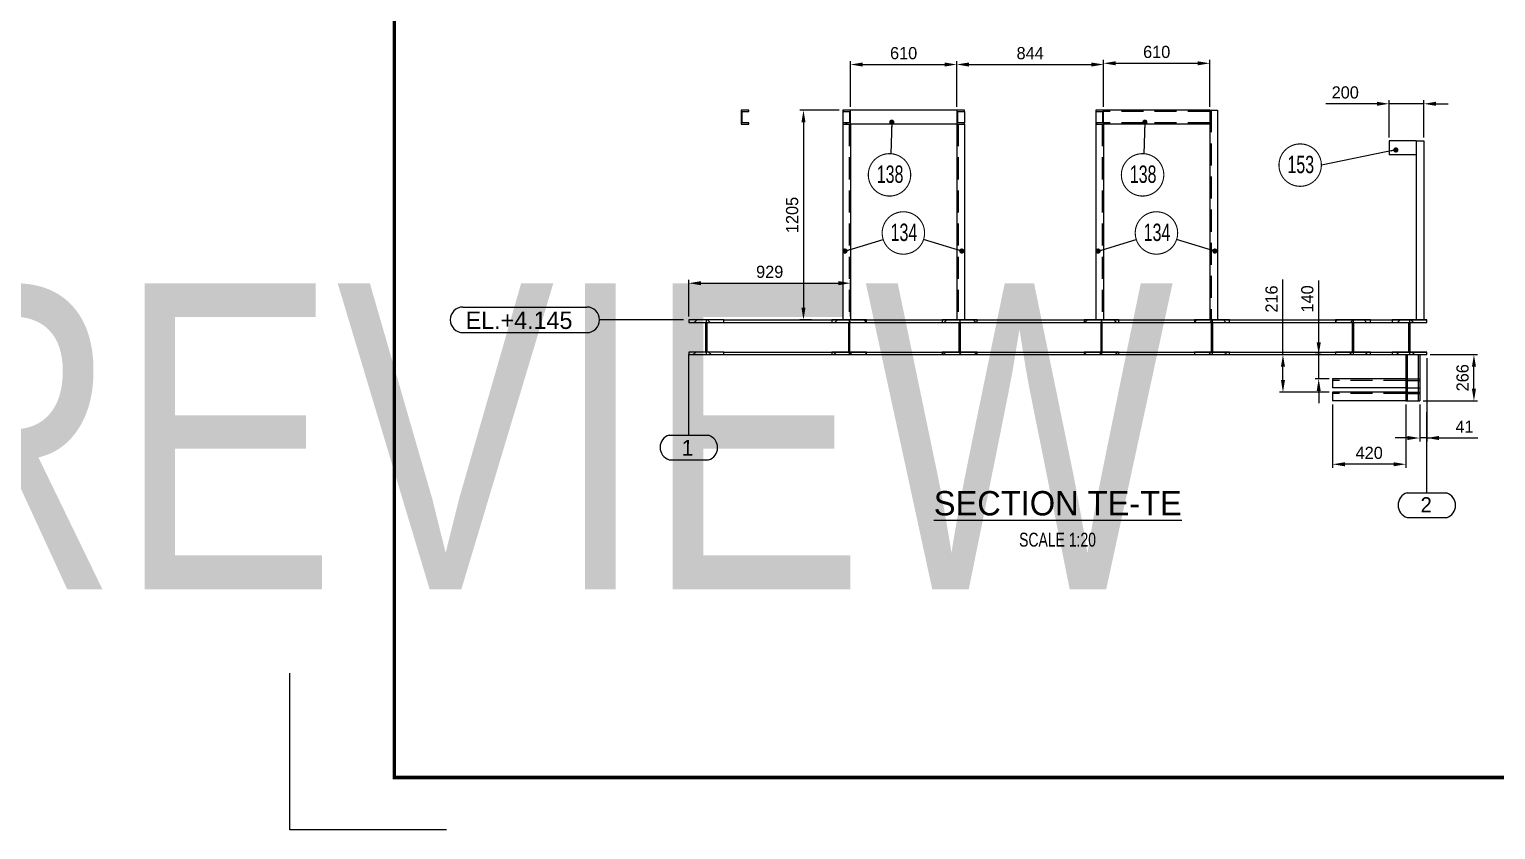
# Model space of a CAD drawing. Header units: millimetres. Extents: x 0 to 16187, y -20471 to 6290.
# Drawn here: x 12236.3 to 12657.6, y 3866.4 to 4096.5 of the extents above; entities that cross this region are included whole.
import ezdxf
from ezdxf.enums import TextEntityAlignment as Align

# ---------------------------------------------------------------- set-up
doc = ezdxf.new("R2018")
doc.units = ezdxf.units.MM
doc.header["$PDSIZE"] = -1
doc.linetypes.add('HIDDEN', pattern=[9.525, 6.35, -3.175])
doc.layers.add('BORDER1', color=3, linetype='Continuous')
doc.layers.add('BORDER2', color=7, linetype='Continuous')
doc.styles.add('ROMANC', font='ROMANC', dxfattribs={"height": 5})
doc.styles.add('ROMAND-1', font='ic-romand.shx')
doc.styles.add('ROMANS', font='ROMANS.shx', dxfattribs={"width": 0.8})
doc.styles.add('ROMANT', font='ROMANT', dxfattribs={"height": 4})
doc.styles.add('SLDTEXTSTYLE0', font='TXT', dxfattribs={"width": 0.75})
doc.styles.add('SLDTEXTSTYLE2', font='TXT', dxfattribs={"width": 0.686449})
doc.dimstyles.new('AM_ISO', dxfattribs={"dimtxt": 3.5, "dimasz": 3.5, "dimexe": 1, "dimexo": 1, "dimgap": 1.5, "dimtad": 1, "dimdsep": 46, "dimtxsty": 'Standard', "dimcen": 0, "dimclrd": 1, "dimclre": 1, "dimclrt": 1, "dimadec": 0, "dimazin": 2, "dimtp": 0.1, "dimtm": 0.1, "dimtfac": 0.71, "dimtdec": 3, "dimtmove": 0, "dimatfit": 3, "dimfxl": 1, "dimlwd": -1, "dimlwe": -1, "dimarcsym": 1})
doc.dimstyles.new('AM_ISO$7', dxfattribs={"dimtxt": 3.5, "dimasz": 3.5, "dimexe": 1, "dimexo": 1, "dimgap": 1.5, "dimtad": 1, "dimtoh": 1, "dimdsep": 46, "dimtxsty": 'Standard', "dimcen": 0, "dimclrd": 1, "dimclre": 1, "dimclrt": 1, "dimadec": 0, "dimazin": 2, "dimtp": 0.1, "dimtm": 0.1, "dimtfac": 0.71, "dimtdec": 3, "dimtmove": 0, "dimatfit": 3, "dimfxl": 1, "dimlwd": -1, "dimlwe": -1, "dimarcsym": 1})
pattern_1 = [(45, (12166.9565, 1704.3686), (-2.245064, 2.245064), [])]
pattern_2 = [(135, (12166.9565, 1704.3686), (-2.245064, -2.245064), [])]

# ---------------------------------------------------------------- blocks, each defined once
blk = doc.blocks.new('*D2467')
at = {"color": 1, "linetype": 'ByBlock'}
for p, q in [((12469.01, 4073.23), (12457.74, 4073.23)), ((12458.74, 4069.73), (12458.74, 4016.48)), ((12461.05, 4012.98), (12457.74, 4012.98))]:
    blk.add_line(p, q, dxfattribs=at)
at = {"color": 1}
for points in [[(12459.32, 4069.73), (12458.16, 4069.73), (12458.74, 4073.23)], [(12458.16, 4016.48), (12459.32, 4016.48), (12458.74, 4012.98)]]:
    blk.add_solid(points, dxfattribs=at)
at = {"layer": 'Defpoints', "color": 0}
for p in [(12470.01, 4073.23), (12458.74, 4012.98), (12462.05, 4012.98)]:
    blk.add_point(p, dxfattribs=at)
at = {"color": 1, "insert": (12455.49, 4043.11), "char_height": 3.5, "attachment_point": 5, "rotation": 90}
blk.add_mtext('1205', dxfattribs=at)
blk = doc.blocks.new('*D2468')
at = {"color": 1, "linetype": 'ByBlock'}
for p, q in [((12472.26, 4074.23), (12472.26, 4087.36)), ((12475.76, 4086.36), (12499.26, 4086.36)), ((12502.76, 4074.23), (12502.76, 4087.36))]:
    blk.add_line(p, q, dxfattribs=at)
at = {"color": 1}
for points in [[(12475.76, 4086.94), (12475.76, 4085.77), (12472.26, 4086.36)], [(12499.26, 4085.77), (12499.26, 4086.94), (12502.76, 4086.36)]]:
    blk.add_solid(points, dxfattribs=at)
at = {"layer": 'Defpoints', "color": 0}
for p in [(12502.76, 4086.36), (12472.26, 4073.23), (12502.76, 4073.23)]:
    blk.add_point(p, dxfattribs=at)
at = {"color": 1, "insert": (12487.51, 4089.61), "char_height": 3.5, "attachment_point": 5}
blk.add_mtext('610', dxfattribs=at)
blk = doc.blocks.new('*D2469')
at = {"color": 1, "linetype": 'ByBlock'}
for p, q in [((12544.96, 4074.23), (12544.96, 4087.71)), ((12548.46, 4086.71), (12571.96, 4086.71)), ((12575.46, 4074.23), (12575.46, 4087.71))]:
    blk.add_line(p, q, dxfattribs=at)
at = {"color": 1}
for points in [[(12548.46, 4087.29), (12548.46, 4086.12), (12544.96, 4086.71)], [(12571.96, 4086.12), (12571.96, 4087.29), (12575.46, 4086.71)]]:
    blk.add_solid(points, dxfattribs=at)
at = {"layer": 'Defpoints', "color": 0}
for p in [(12575.46, 4086.71), (12544.96, 4073.23), (12575.46, 4073.23)]:
    blk.add_point(p, dxfattribs=at)
at = {"color": 1, "insert": (12560.21, 4089.96), "char_height": 3.5, "attachment_point": 5}
blk.add_mtext('610', dxfattribs=at)
blk = doc.blocks.new('*D2470')
at = {"color": 1, "linetype": 'ByBlock'}
for p, q in [((12425.81, 4013.98), (12425.81, 4024.51)), ((12429.31, 4023.51), (12468.76, 4023.51)), ((12472.26, 4013.98), (12472.26, 4024.51))]:
    blk.add_line(p, q, dxfattribs=at)
at = {"color": 1}
for points in [[(12429.31, 4024.1), (12429.31, 4022.93), (12425.81, 4023.51)], [(12468.76, 4022.93), (12468.76, 4024.1), (12472.26, 4023.51)]]:
    blk.add_solid(points, dxfattribs=at)
at = {"layer": 'Defpoints', "color": 0}
for p in [(12472.26, 4023.51), (12425.81, 4012.98), (12472.26, 4012.98)]:
    blk.add_point(p, dxfattribs=at)
at = {"color": 1, "insert": (12449.04, 4026.76), "char_height": 3.5, "attachment_point": 5}
blk.add_mtext('929', dxfattribs=at)
blk = doc.blocks.new('*D2471')
at = {"color": 1, "linetype": 'ByBlock'}
for p, q in [((12502.76, 4074.23), (12502.76, 4087.36)), ((12506.26, 4086.36), (12541.46, 4086.36)), ((12544.96, 4074.23), (12544.96, 4087.36))]:
    blk.add_line(p, q, dxfattribs=at)
at = {"color": 1}
for points in [[(12506.26, 4086.94), (12506.26, 4085.77), (12502.76, 4086.36)], [(12541.46, 4085.77), (12541.46, 4086.94), (12544.96, 4086.36)]]:
    blk.add_solid(points, dxfattribs=at)
at = {"layer": 'Defpoints', "color": 0}
for p in [(12544.96, 4086.36), (12502.76, 4073.23), (12544.96, 4073.23)]:
    blk.add_point(p, dxfattribs=at)
at = {"color": 1, "insert": (12523.86, 4089.61), "char_height": 3.5, "attachment_point": 5}
blk.add_mtext('844', dxfattribs=at)
blk = doc.blocks.new('*D2472')
at = {"color": 1, "linetype": 'ByBlock'}
for p, q in [((12637.81, 4001.98), (12637.81, 3978.02)), ((12635.76, 3988.68), (12635.76, 3978.02)), ((12632.26, 3979.02), (12628.76, 3979.02)), ((12637.81, 3979.02), (12635.76, 3979.02)), ((12637.81, 3979.02), (12652.48, 3979.02)), ((12641.31, 3979.02), (12644.81, 3979.02))]:
    blk.add_line(p, q, dxfattribs=at)
at = {"color": 1}
for points in [[(12632.26, 3978.43), (12632.26, 3979.6), (12635.76, 3979.02)], [(12641.31, 3979.6), (12641.31, 3978.43), (12637.81, 3979.02)]]:
    blk.add_solid(points, dxfattribs=at)
at = {"layer": 'Defpoints', "color": 0}
for p in [(12637.81, 4002.98), (12635.76, 3989.68), (12635.76, 3979.02)]:
    blk.add_point(p, dxfattribs=at)
at = {"color": 1, "insert": (12648.65, 3982.27), "char_height": 3.5, "attachment_point": 5}
blk.add_mtext('41', dxfattribs=at)
blk = doc.blocks.new('*D2473')
at = {"color": 1, "linetype": 'ByBlock'}
for p, q in [((12638.81, 4002.98), (12652.35, 4002.98)), ((12651.35, 3993.18), (12651.35, 3999.48)), ((12636.76, 3989.68), (12652.35, 3989.68))]:
    blk.add_line(p, q, dxfattribs=at)
at = {"color": 1}
for points in [[(12651.93, 3999.48), (12650.77, 3999.48), (12651.35, 4002.98)], [(12650.77, 3993.18), (12651.93, 3993.18), (12651.35, 3989.68)]]:
    blk.add_solid(points, dxfattribs=at)
at = {"layer": 'Defpoints', "color": 0}
for p in [(12637.81, 4002.98), (12651.35, 4002.98), (12635.76, 3989.68)]:
    blk.add_point(p, dxfattribs=at)
at = {"color": 1, "insert": (12648.1, 3996.33), "char_height": 3.5, "attachment_point": 5, "rotation": 90}
blk.add_mtext('266', dxfattribs=at)
blk = doc.blocks.new('*D2474')
at = {"color": 1, "linetype": 'ByBlock'}
for p, q in [((12610.76, 3988.68), (12610.76, 3970.47)), ((12631.76, 3988.68), (12631.76, 3970.47)), ((12628.26, 3971.47), (12614.26, 3971.47))]:
    blk.add_line(p, q, dxfattribs=at)
at = {"color": 1}
for points in [[(12614.26, 3972.05), (12614.26, 3970.88), (12610.76, 3971.47)], [(12628.26, 3970.88), (12628.26, 3972.05), (12631.76, 3971.47)]]:
    blk.add_solid(points, dxfattribs=at)
at = {"layer": 'Defpoints', "color": 0}
for p in [(12610.76, 3989.68), (12631.76, 3989.68), (12610.76, 3971.47)]:
    blk.add_point(p, dxfattribs=at)
at = {"color": 1, "insert": (12621.26, 3974.72), "char_height": 3.5, "attachment_point": 5}
blk.add_mtext('420', dxfattribs=at)
blk = doc.blocks.new('*D2475')
at = {"color": 1, "linetype": 'ByBlock'}
for p, q in [((12606.75, 4002.98), (12606.75, 4024.28)), ((12606.75, 4006.48), (12606.75, 4009.98)), ((12607.49, 4002.98), (12605.75, 4002.98)), ((12606.75, 3995.98), (12606.75, 4002.98)), ((12609.76, 3995.98), (12605.75, 3995.98)), ((12606.75, 3992.48), (12606.75, 3988.98))]:
    blk.add_line(p, q, dxfattribs=at)
at = {"color": 1}
for points in [[(12606.17, 4006.48), (12607.34, 4006.48), (12606.75, 4002.98)], [(12607.34, 3992.48), (12606.17, 3992.48), (12606.75, 3995.98)]]:
    blk.add_solid(points, dxfattribs=at)
at = {"layer": 'Defpoints', "color": 0}
for p in [(12606.75, 4002.98), (12608.49, 4002.98), (12610.76, 3995.98)]:
    blk.add_point(p, dxfattribs=at)
at = {"color": 1, "insert": (12603.5, 4018.99), "char_height": 3.5, "attachment_point": 5, "rotation": 90}
blk.add_mtext('140', dxfattribs=at)
blk = doc.blocks.new('*D2476')
at = {"color": 1, "linetype": 'ByBlock'}
for p, q in [((12596.48, 4002.98), (12596.48, 4024.55)), ((12596.54, 4002.98), (12597.48, 4002.98)), ((12596.48, 3995.68), (12596.48, 3999.48)), ((12609.76, 3992.18), (12595.48, 3992.18))]:
    blk.add_line(p, q, dxfattribs=at)
at = {"color": 1}
for points in [[(12597.07, 3999.48), (12595.9, 3999.48), (12596.48, 4002.98)], [(12595.9, 3995.68), (12597.07, 3995.68), (12596.48, 3992.18)]]:
    blk.add_solid(points, dxfattribs=at)
at = {"layer": 'Defpoints', "color": 0}
for p in [(12595.54, 4002.98), (12596.48, 4002.98), (12610.76, 3992.18)]:
    blk.add_point(p, dxfattribs=at)
at = {"color": 1, "insert": (12593.23, 4018.96), "char_height": 3.5, "attachment_point": 5, "rotation": 90}
blk.add_mtext('216', dxfattribs=at)
blk = doc.blocks.new('A$7E9316163A2427E')
at = {"color": 7, "linetype": 'Continuous', "lineweight": 25}
for p, q in [((3.67, 7.35), (39.25, 7.35)), ((3.67, 0), (39.25, 0))]:
    blk.add_line(p, q, dxfattribs=at)
for centre, start, end in [((3.67, 3.67), 90, 270), ((39.25, 3.67), 270, 90)]:
    blk.add_arc(centre, 3.67, start, end, dxfattribs=at)
blk.add_text('EL.+4.145', height=5, dxfattribs=at).set_placement((4.45, 1.05))
blk = doc.blocks.new('A$7E9317C23470')
at = {"color": 1, "ltscale": 0.2}
for p, q in [((8.25, 7.15), (8.25, 30.29)), ((2.59, 7.18), (13.91, 7.12))]:
    blk.add_line(p, q, dxfattribs=at)
at = {"color": 1, "lineweight": 25}
blk.add_line((2.59, 0.06), (13.93, 0.01), dxfattribs=at)
at = {"color": 1, "ltscale": 0.2}
for centre, start, end in [((3.74, 3.62), 107.869, 252.0246), ((12.75, 3.56), 287.9651, 71.9697)]:
    blk.add_arc(centre, 3.74, start, end, dxfattribs=at)
at = {"color": 1, "lineweight": 25}
blk.add_text('1', height=4.5, rotation=359.9537, dxfattribs=at).set_placement((7.87, 3.52), align=Align.MIDDLE_CENTER)
blk = doc.blocks.new('A$7E9317C333379')
at = {"color": 1, "ltscale": 0.2}
for p, q in [((8.25, 7.15), (8.25, 30.29)), ((2.59, 7.18), (13.91, 7.12)), ((2.59, 0.06), (13.93, 0.01))]:
    blk.add_line(p, q, dxfattribs=at)
for centre, start, end in [((3.74, 3.62), 107.869, 252.0246), ((12.75, 3.56), 287.9651, 71.9697)]:
    blk.add_arc(centre, 3.74, start, end, dxfattribs=at)
blk.add_text('2', height=4.37, rotation=359.9537, dxfattribs=at).set_placement((6.43, 1.52))
blk = doc.blocks.new('*D3684')
at = {"color": 1, "linetype": 'ByBlock'}
for p, q in [((12623.46, 4075.07), (12608.8, 4075.07)), ((12626.96, 4065.43), (12626.96, 4076.07)), ((12636.96, 4075.07), (12626.96, 4075.07)), ((12636.96, 4065.43), (12636.96, 4076.07)), ((12640.46, 4075.07), (12643.96, 4075.07))]:
    blk.add_line(p, q, dxfattribs=at)
at = {"color": 1}
for points in [[(12623.46, 4074.49), (12623.46, 4075.66), (12626.96, 4075.07)], [(12640.46, 4075.66), (12640.46, 4074.49), (12636.96, 4075.07)]]:
    blk.add_solid(points, dxfattribs=at)
at = {"layer": 'Defpoints', "color": 0}
for p in [(12626.96, 4075.07), (12626.96, 4064.43), (12636.96, 4064.43)]:
    blk.add_point(p, dxfattribs=at)
at = {"color": 1, "insert": (12614.38, 4078.32), "char_height": 3.5, "attachment_point": 5}
blk.add_mtext('200', dxfattribs=at)
blk = doc.blocks.new('*U609')
at = {"layer": 'BORDER1', "color": 154, "true_color": 0x1859a9, "const_width": 1}
blk.add_lwpolyline([(1.81, 811), (1144, 811), (1144, 0), (0, 0), (0, 811)], close=True, dxfattribs=at)
at = {"layer": 'BORDER2'}
blk.add_lwpolyline([(15, -15), (-30, -15), (-30, 30)], dxfattribs=at)
at = {"layer": 'BORDER2', "flags": 8}
for tag, height, style, p in [('REV-A', 3.24, 'ROMANS', (986.93, 140.25)), ('RE-A', 8.06, 'ROMANT', (1084.63, 7.17))]:
    blk.add_attdef(tag, text='', height=height, dxfattribs=dict(at, style=style)).set_placement(p, align=Align.CENTER)
at = {"layer": 'BORDER2', "style": 'ROMANS', "width": 3.830216}
blk.add_attdef('DATE-A', text='', height=3.24, dxfattribs=at).set_placement((995.51, 140.25), (1008.51, 140.25), align=Align.FIT)
at = {"layer": 'BORDER2'}
for tag, height, style, p in [('DRN-A', 3.24, 'ROMANS', (1018.38, 140.25)), ('CHD-A', 3.24, 'ROMANS', (1032.35, 140.25)), ('APD-A', 3.24, 'ROMANS', (1046.64, 140.25)), ('CONS_CONT_VEND', 4.2, 'ROMANC', (1061.39, 72.83))]:
    blk.add_attdef(tag, text='', height=height, dxfattribs=dict(at, style=style)).set_placement(p, align=Align.CENTER)
at = {"layer": 'BORDER2', "style": 'ROMANS', "width": 0.8}
for tag, p, height in [('1:X', (997.23, 122.55), 3.5), ('LOC', (1042.74, 122.55), 3.5), ('PROJ_NO', (1118.64, 122.55), 3.5), ('CONS_DRG_NO', (1011, 63), 3)]:
    blk.add_attdef(tag, p, '', height=height, dxfattribs=at)
at = {"layer": 'BORDER2', "lineweight": 30, "width": 0.8, "flags": 104}
blk.add_attdef('COMMENTS-A', text='', height=2.2, dxfattribs=at).set_placement((1055.21, 142.07), align=Align.MIDDLE_LEFT)
at = {"layer": 'BORDER2', "style": 'ROMANS', "width": 0.8}
for tag, p in [('PROJECT_TITLE_1', (1061.07, 55.35)), ('PROJECT_TITLE_2', (1061.07, 49.3))]:
    blk.add_attdef(tag, text='', height=3.5, dxfattribs=at).set_placement(p, align=Align.MIDDLE)
at = {"layer": 'BORDER2', "style": 'ROMANT', "width": 0.8}
for tag, p in [('DRG_TITLE_1', (1061.07, 36.31)), ('DRG_TITLE_2', (1061.07, 28.31)), ('DRG_TITLE_3', (1061.07, 20.31))]:
    blk.add_attdef(tag, text='', height=5, dxfattribs=at).set_placement(p, align=Align.CENTER)
at = {"layer": 'BORDER2', "style": 'ROMANT'}
for tag, p in [('AR', (995, 7.17)), ('PA', (1011.74, 7.17)), ('DC', (1028.45, 7.17)), ('TS', (1120.84, 7.17))]:
    blk.add_attdef(tag, p, '', height=8.06, dxfattribs=at)
for tag, p in [('SRNO', (1074.7, 7.17)), ('SH', (1115.8, 7.18))]:
    blk.add_attdef(tag, text='', height=8.06, dxfattribs=at).set_placement(p, align=Align.RIGHT)
at = {"layer": 'BORDER2', "style": 'ROMANS', "flags": 2}
blk.add_attdef('TB_VERSION', text='', height=2, dxfattribs=at).set_placement((1, -1), align=Align.TOP_LEFT)

msp = doc.modelspace()

# ---------------------------------------------------------------- hatches: boundary and pattern name
at = {"linetype": 'Continuous', "lineweight": 18}
h = msp.add_hatch(dxfattribs=at)
h.set_pattern_fill('ANSI31', style=0)
h.set_pattern_definition(pattern_1)
h.paths.add_polyline_path([(12443.0645, 4073.23051), (12440.8145, 4073.23051), (12440.8145, 4069.23051), (12443.0645, 4069.23051), (12443.0645, 4069.63051), (12441.1145, 4069.63051), (12441.1145, 4072.83051), (12443.0645, 4072.83051)], flags=0)
h = msp.add_hatch(dxfattribs=at)
h.set_pattern_fill('ANSI31', style=0)
h.set_pattern_definition(pattern_1)
h.paths.add_polyline_path([(12470.0145, 4069.23051), (12472.2645, 4069.23051), (12472.2645, 4073.23051), (12470.0145, 4073.23051), (12470.0145, 4072.83051), (12471.9645, 4072.83051), (12471.9645, 4069.63051), (12470.0145, 4069.63051)], flags=0)
h = msp.add_hatch(dxfattribs=at)
h.set_pattern_fill('ANSI31', style=0)
h.set_pattern_definition(pattern_1)
h.paths.add_polyline_path([(12505.0145, 4073.23051), (12502.7645, 4073.23051), (12502.7645, 4069.23051), (12505.0145, 4069.23051), (12505.0145, 4069.63051), (12503.0645, 4069.63051), (12503.0645, 4072.83051), (12505.0145, 4072.83051)], flags=0)
h = msp.add_hatch(dxfattribs=at)
h.set_pattern_fill('ANSI31', style=0)
h.set_pattern_definition(pattern_1)
h.paths.add_polyline_path([(12542.7145, 4069.23051), (12544.9645, 4069.23051), (12544.9645, 4073.23051), (12542.7145, 4073.23051), (12542.7145, 4072.83051), (12544.6645, 4072.83051), (12544.6645, 4069.63051), (12542.7145, 4069.63051)], flags=0)
h = msp.add_hatch(dxfattribs=at)
h.set_pattern_fill('ANSI31', style=0)
h.set_pattern_definition(pattern_1)
h.paths.add_polyline_path([(12425.8145, 4003.73051), (12425.8145, 4002.98051), (12430.8145, 4002.98051), (12430.8145, 4012.98051), (12425.8145, 4012.98051), (12425.8145, 4012.23051), (12430.5895, 4012.23051), (12430.5895, 4003.73051)], flags=0)
h = msp.add_hatch(dxfattribs=at)
h.set_pattern_fill('ANSI31', angle=90, style=0)
h.set_pattern_definition(pattern_2)
h.paths.add_polyline_path([(12435.8145, 4012.98051), (12430.8145, 4012.98051), (12430.8145, 4002.98051), (12435.8145, 4002.98051), (12435.8145, 4003.73051), (12431.0395, 4003.73051), (12431.0395, 4012.23051), (12435.8145, 4012.23051)], flags=0)
h = msp.add_hatch(dxfattribs=at)
h.set_pattern_fill('ANSI31', style=0)
h.set_pattern_definition(pattern_1)
h.paths.add_polyline_path([(12471.8645, 4012.98051), (12466.8645, 4012.98051), (12466.8645, 4012.23051), (12471.6395, 4012.23051), (12471.6395, 4003.73051), (12466.8645, 4003.73051), (12466.8645, 4002.98051), (12471.8645, 4002.98051)], flags=0)
h = msp.add_hatch(dxfattribs=at)
h.set_pattern_fill('ANSI31', angle=90, style=0)
h.set_pattern_definition(pattern_2)
h.paths.add_polyline_path([(12472.0895, 4012.23051), (12476.8645, 4012.23051), (12476.8645, 4012.98051), (12471.8645, 4012.98051), (12471.8645, 4002.98051), (12476.8645, 4002.98051), (12476.8645, 4003.73051), (12472.0895, 4003.73051)], flags=0)
h = msp.add_hatch(dxfattribs=at)
h.set_pattern_fill('ANSI31', style=0)
h.set_pattern_definition(pattern_1)
h.paths.add_polyline_path([(12503.6145, 4012.98051), (12498.6145, 4012.98051), (12498.6145, 4012.23051), (12503.3895, 4012.23051), (12503.3895, 4003.73051), (12498.6145, 4003.73051), (12498.6145, 4002.98051), (12503.6145, 4002.98051)], flags=0)
h = msp.add_hatch(dxfattribs=at)
h.set_pattern_fill('ANSI31', angle=90, style=0)
h.set_pattern_definition(pattern_2)
h.paths.add_polyline_path([(12503.8395, 4012.23051), (12508.6145, 4012.23051), (12508.6145, 4012.98051), (12503.6145, 4012.98051), (12503.6145, 4002.98051), (12508.6145, 4002.98051), (12508.6145, 4003.73051), (12503.8395, 4003.73051)], flags=0)
h = msp.add_hatch(dxfattribs=at)
h.set_pattern_fill('ANSI31', style=0)
h.set_pattern_definition(pattern_1)
h.paths.add_polyline_path([(12544.3645, 4012.98051), (12539.3645, 4012.98051), (12539.3645, 4012.23051), (12544.1395, 4012.23051), (12544.1395, 4003.73051), (12539.3645, 4003.73051), (12539.3645, 4002.98051), (12544.3645, 4002.98051)], flags=0)
h = msp.add_hatch(dxfattribs=at)
h.set_pattern_fill('ANSI31', angle=90, style=0)
h.set_pattern_definition(pattern_2)
h.paths.add_polyline_path([(12544.5895, 4012.23051), (12549.3645, 4012.23051), (12549.3645, 4012.98051), (12544.3645, 4012.98051), (12544.3645, 4002.98051), (12549.3645, 4002.98051), (12549.3645, 4003.73051), (12544.5895, 4003.73051)], flags=0)
h = msp.add_hatch(dxfattribs=at)
h.set_pattern_fill('ANSI31', style=0)
h.set_pattern_definition(pattern_1)
h.paths.add_polyline_path([(12576.1145, 4012.98051), (12571.1145, 4012.98051), (12571.1145, 4012.23051), (12575.8895, 4012.23051), (12575.8895, 4003.73051), (12571.1145, 4003.73051), (12571.1145, 4002.98051), (12576.1145, 4002.98051)], flags=0)
h = msp.add_hatch(dxfattribs=at)
h.set_pattern_fill('ANSI31', angle=90, style=0)
h.set_pattern_definition(pattern_2)
h.paths.add_polyline_path([(12576.3395, 4012.23051), (12581.1145, 4012.23051), (12581.1145, 4012.98051), (12576.1145, 4012.98051), (12576.1145, 4002.98051), (12581.1145, 4002.98051), (12581.1145, 4003.73051), (12576.3395, 4003.73051)], flags=0)
h = msp.add_hatch(dxfattribs=at)
h.set_pattern_fill('ANSI31', style=0)
h.set_pattern_definition(pattern_1)
h.paths.add_polyline_path([(12616.6145, 4012.98051), (12611.6145, 4012.98051), (12611.6145, 4012.23051), (12616.3895, 4012.23051), (12616.3895, 4003.73051), (12611.6145, 4003.73051), (12611.6145, 4002.98051), (12616.6145, 4002.98051)], flags=0)
h = msp.add_hatch(dxfattribs=at)
h.set_pattern_fill('ANSI31', angle=90, style=0)
h.set_pattern_definition(pattern_2)
h.paths.add_polyline_path([(12616.8395, 4012.23051), (12621.6145, 4012.23051), (12621.6145, 4012.98051), (12616.6145, 4012.98051), (12616.6145, 4002.98051), (12621.6145, 4002.98051), (12621.6145, 4003.73051), (12616.8395, 4003.73051)], flags=0)
h = msp.add_hatch(dxfattribs=at)
h.set_pattern_fill('ANSI31', style=0)
h.set_pattern_definition(pattern_1)
h.paths.add_polyline_path([(12627.8145, 4003.73051), (12627.8145, 4002.98051), (12632.8145, 4002.98051), (12632.8145, 4012.98051), (12627.8145, 4012.98051), (12627.8145, 4012.23051), (12632.5895, 4012.23051), (12632.5895, 4003.73051)], flags=0)
h = msp.add_hatch(dxfattribs=at)
h.set_pattern_fill('ANSI31', angle=90, style=0)
h.set_pattern_definition(pattern_2)
h.paths.add_polyline_path([(12637.8145, 4012.98051), (12632.8145, 4012.98051), (12632.8145, 4002.98051), (12637.8145, 4002.98051), (12637.8145, 4003.73051), (12633.0395, 4003.73051), (12633.0395, 4012.23051), (12637.8145, 4012.23051)], flags=0)

# ---------------------------------------------------------------- linework, layer by layer
at = {"color": 7, "linetype": 'Continuous', "lineweight": 25}
for p, q in [((12443.0645, 4073.23051), (12440.8145, 4073.23051)), ((12440.8145, 4073.23051), (12440.8145, 4069.23051)), ((12441.1145, 4072.83051), (12443.0645, 4072.83051)), ((12441.1145, 4069.63051), (12441.1145, 4072.83051)), ((12443.0645, 4069.63051), (12441.1145, 4069.63051)), ((12443.0645, 4072.83051), (12443.0645, 4073.23051)), ((12443.0645, 4069.23051), (12443.0645, 4069.63051)), ((12472.2645, 4073.23051), (12470.0145, 4073.23051)), ((12470.0145, 4073.23051), (12470.0145, 4072.83051)), ((12470.0145, 4072.83051), (12471.9645, 4072.83051)), ((12470.0145, 4072.83051), (12470.0145, 4069.63051)), ((12471.9645, 4069.63051), (12470.0145, 4069.63051)), ((12470.0145, 4069.63051), (12470.0145, 4069.23051)), ((12471.9645, 4072.83051), (12471.9645, 4069.63051)), ((12472.2645, 4069.23051), (12472.2645, 4073.23051)), ((12502.7645, 4073.23051), (12472.2645, 4073.23051)), ((12502.7645, 4073.23051), (12502.7645, 4069.23051)), ((12505.0145, 4073.23051), (12502.7645, 4073.23051)), ((12503.0645, 4069.63051), (12503.0645, 4072.83051)), ((12503.0645, 4072.83051), (12505.0145, 4072.83051)), ((12505.0145, 4069.63051), (12503.0645, 4069.63051)), ((12505.0145, 4072.83051), (12505.0145, 4073.23051)), ((12505.0145, 4072.83051), (12505.0145, 4069.63051)), ((12505.0145, 4069.23051), (12505.0145, 4069.63051)), ((12544.9645, 4073.23051), (12542.7145, 4073.23051)), ((12542.7145, 4073.23051), (12542.7145, 4072.83051)), ((12542.7145, 4072.83051), (12544.6645, 4072.83051)), ((12542.7145, 4072.83051), (12542.7145, 4069.63051)), ((12544.6645, 4069.63051), (12542.7145, 4069.63051)), ((12542.7145, 4069.63051), (12542.7145, 4069.23051)), ((12544.6645, 4072.83051), (12544.6645, 4069.63051)), ((12544.9645, 4069.23051), (12544.9645, 4073.23051)), ((12575.4645, 4073.23051), (12544.9645, 4073.23051)), ((12575.4645, 4073.23051), (12575.4645, 4069.23051)), ((12575.4645, 4073.23051), (12577.7145, 4073.23051)), ((12575.4645, 4073.23051), (12575.4645, 4012.98051)), ((12577.7145, 4073.23051), (12577.7145, 4012.98051)), ((12440.8145, 4069.23051), (12443.0645, 4069.23051)), ((12470.0145, 4069.23051), (12472.2645, 4069.23051)), ((12470.0145, 4069.23051), (12470.0145, 4012.98051)), ((12502.7645, 4069.23051), (12472.2645, 4069.23051)), ((12472.2645, 4069.23051), (12472.2645, 4012.98051)), ((12502.7645, 4069.23051), (12505.0145, 4069.23051)), ((12502.7645, 4069.23051), (12502.7645, 4012.98051)), ((12505.0145, 4069.23051), (12505.0145, 4012.98051)), ((12542.7145, 4069.23051), (12544.9645, 4069.23051)), ((12542.7145, 4069.23051), (12542.7145, 4012.98051)), ((12575.4645, 4069.23051), (12544.9645, 4069.23051)), ((12544.9645, 4069.23051), (12544.9645, 4012.98051)), ((12626.9645, 4064.43051), (12626.9645, 4060.43051)), ((12634.7145, 4064.43051), (12626.9645, 4064.43051)), ((12634.7145, 4064.43051), (12634.7145, 4012.98051)), ((12634.7145, 4064.43051), (12636.9645, 4064.43051)), ((12636.9645, 4064.43051), (12636.9645, 4012.98051)), ((12634.7145, 4060.43051), (12626.9645, 4060.43051)), ((12425.8145, 4012.98051), (12425.8145, 4012.23051)), ((12430.8145, 4012.98051), (12425.8145, 4012.98051)), ((12425.8145, 4012.23051), (12430.5895, 4012.23051)), ((12430.5895, 4012.23051), (12430.5895, 4003.73051)), ((12430.8145, 4012.98051), (12430.8145, 4002.98051)), ((12435.8145, 4012.98051), (12430.8145, 4012.98051)), ((12431.0395, 4012.23051), (12435.8145, 4012.23051)), ((12431.0395, 4003.73051), (12431.0395, 4012.23051)), ((12435.8145, 4012.23051), (12435.8145, 4012.98051)), ((12466.8645, 4012.98051), (12466.8645, 4012.23051)), ((12471.8645, 4012.98051), (12466.8645, 4012.98051)), ((12466.8645, 4012.23051), (12471.6395, 4012.23051)), ((12471.6395, 4012.23051), (12471.6395, 4003.73051)), ((12471.8645, 4012.98051), (12471.8645, 4002.98051)), ((12476.8645, 4012.98051), (12471.8645, 4012.98051)), ((12472.0895, 4003.73051), (12472.0895, 4012.23051)), ((12472.0895, 4012.23051), (12476.8645, 4012.23051)), ((12476.8645, 4012.23051), (12476.8645, 4012.98051)), ((12498.6145, 4012.98051), (12498.6145, 4012.23051)), ((12503.6145, 4012.98051), (12498.6145, 4012.98051)), ((12498.6145, 4012.23051), (12503.3895, 4012.23051)), ((12503.3895, 4012.23051), (12503.3895, 4003.73051)), ((12503.6145, 4012.98051), (12503.6145, 4002.98051)), ((12508.6145, 4012.98051), (12503.6145, 4012.98051)), ((12503.8395, 4003.73051), (12503.8395, 4012.23051)), ((12503.8395, 4012.23051), (12508.6145, 4012.23051)), ((12508.6145, 4012.23051), (12508.6145, 4012.98051)), ((12539.3645, 4012.98051), (12539.3645, 4012.23051)), ((12544.3645, 4012.98051), (12539.3645, 4012.98051)), ((12539.3645, 4012.23051), (12544.1395, 4012.23051)), ((12544.1395, 4012.23051), (12544.1395, 4003.73051)), ((12549.3645, 4012.98051), (12544.3645, 4012.98051)), ((12544.3645, 4012.98051), (12544.3645, 4002.98051)), ((12544.5895, 4003.73051), (12544.5895, 4012.23051)), ((12544.5895, 4012.23051), (12549.3645, 4012.23051)), ((12549.3645, 4012.23051), (12549.3645, 4012.98051)), ((12571.1145, 4012.98051), (12571.1145, 4012.23051)), ((12576.1145, 4012.98051), (12571.1145, 4012.98051)), ((12571.1145, 4012.23051), (12575.8895, 4012.23051)), ((12575.8895, 4012.23051), (12575.8895, 4003.73051)), ((12581.1145, 4012.98051), (12576.1145, 4012.98051)), ((12576.1145, 4012.98051), (12576.1145, 4002.98051)), ((12576.3395, 4003.73051), (12576.3395, 4012.23051)), ((12576.3395, 4012.23051), (12581.1145, 4012.23051)), ((12581.1145, 4012.23051), (12581.1145, 4012.98051)), ((12611.6145, 4012.98051), (12611.6145, 4012.23051)), ((12616.6145, 4012.98051), (12611.6145, 4012.98051)), ((12611.6145, 4012.23051), (12616.3895, 4012.23051)), ((12616.3895, 4012.23051), (12616.3895, 4003.73051)), ((12621.6145, 4012.98051), (12616.6145, 4012.98051)), ((12616.6145, 4012.98051), (12616.6145, 4002.98051)), ((12616.8395, 4012.23051), (12621.6145, 4012.23051)), ((12616.8395, 4003.73051), (12616.8395, 4012.23051)), ((12621.6145, 4012.23051), (12621.6145, 4012.98051)), ((12627.8145, 4012.98051), (12627.8145, 4012.23051)), ((12632.8145, 4012.98051), (12627.8145, 4012.98051)), ((12627.8145, 4012.23051), (12632.5895, 4012.23051)), ((12632.5895, 4012.23051), (12632.5895, 4003.73051)), ((12632.8145, 4012.98051), (12632.8145, 4002.98051)), ((12637.8145, 4012.98051), (12632.8145, 4012.98051)), ((12633.0395, 4012.23051), (12637.8145, 4012.23051)), ((12633.0395, 4003.73051), (12633.0395, 4012.23051)), ((12637.8145, 4012.23051), (12637.8145, 4012.98051)), ((12430.5895, 4003.73051), (12425.8145, 4003.73051)), ((12425.8145, 4003.73051), (12425.8145, 4002.98051)), ((12425.8145, 4002.98051), (12430.8145, 4002.98051)), ((12430.8145, 4002.98051), (12435.8145, 4002.98051)), ((12435.8145, 4003.73051), (12431.0395, 4003.73051)), ((12435.8145, 4002.98051), (12435.8145, 4003.73051)), ((12471.6395, 4003.73051), (12466.8645, 4003.73051)), ((12466.8645, 4003.73051), (12466.8645, 4002.98051)), ((12466.8645, 4002.98051), (12471.8645, 4002.98051)), ((12471.8645, 4002.98051), (12476.8645, 4002.98051)), ((12476.8645, 4003.73051), (12472.0895, 4003.73051)), ((12476.8645, 4002.98051), (12476.8645, 4003.73051)), ((12498.6145, 4003.73051), (12498.6145, 4002.98051)), ((12503.3895, 4003.73051), (12498.6145, 4003.73051)), ((12498.6145, 4002.98051), (12503.6145, 4002.98051)), ((12503.6145, 4002.98051), (12508.6145, 4002.98051)), ((12508.6145, 4003.73051), (12503.8395, 4003.73051)), ((12508.6145, 4002.98051), (12508.6145, 4003.73051)), ((12544.1395, 4003.73051), (12539.3645, 4003.73051)), ((12539.3645, 4003.73051), (12539.3645, 4002.98051)), ((12539.3645, 4002.98051), (12544.3645, 4002.98051)), ((12544.3645, 4002.98051), (12549.3645, 4002.98051)), ((12549.3645, 4003.73051), (12544.5895, 4003.73051)), ((12549.3645, 4002.98051), (12549.3645, 4003.73051)), ((12571.1145, 4003.73051), (12571.1145, 4002.98051)), ((12575.8895, 4003.73051), (12571.1145, 4003.73051)), ((12571.1145, 4002.98051), (12576.1145, 4002.98051)), ((12576.1145, 4002.98051), (12581.1145, 4002.98051)), ((12581.1145, 4003.73051), (12576.3395, 4003.73051)), ((12581.1145, 4002.98051), (12581.1145, 4003.73051)), ((12611.6145, 4003.73051), (12611.6145, 4002.98051)), ((12616.3895, 4003.73051), (12611.6145, 4003.73051)), ((12611.6145, 4002.98051), (12616.6145, 4002.98051)), ((12616.6145, 4002.98051), (12621.6145, 4002.98051)), ((12621.6145, 4003.73051), (12616.8395, 4003.73051)), ((12621.6145, 4002.98051), (12621.6145, 4003.73051)), ((12632.5895, 4003.73051), (12627.8145, 4003.73051)), ((12627.8145, 4003.73051), (12627.8145, 4002.98051)), ((12627.8145, 4002.98051), (12632.8145, 4002.98051)), ((12631.7645, 4002.98051), (12631.7645, 3989.68051)), ((12632.1645, 4002.98051), (12632.1645, 3989.68051)), ((12632.8145, 4002.98051), (12637.8145, 4002.98051)), ((12637.8145, 4003.73051), (12633.0395, 4003.73051)), ((12635.3645, 4002.98051), (12635.3645, 3989.68051)), ((12635.7645, 4002.98051), (12635.7645, 3989.68051)), ((12637.8145, 4002.98051), (12637.8145, 4003.73051)), ((12631.7645, 3995.98051), (12610.7645, 3995.98051)), ((12610.7645, 3995.98051), (12610.7645, 3993.48051)), ((12631.7645, 3993.48051), (12610.7645, 3993.48051)), ((12631.7645, 3992.18051), (12610.7645, 3992.18051)), ((12610.7645, 3992.18051), (12610.7645, 3989.68051)), ((12631.7645, 3989.68051), (12610.7645, 3989.68051)), ((12631.7645, 3989.68051), (12632.1645, 3989.68051)), ((12632.1645, 3989.68051), (12635.3645, 3989.68051)), ((12635.3645, 3989.68051), (12635.7645, 3989.68051))]:
    msp.add_line(p, q, dxfattribs=at)
at = {"color": 2, "linetype": 'HIDDEN', "lineweight": 25}
for p, q in [((12575.4645, 4072.83051), (12544.9645, 4072.83051)), ((12575.4645, 4069.63051), (12544.9645, 4069.63051)), ((12575.8645, 4073.23051), (12575.8645, 4012.98051)), ((12471.8645, 4069.23051), (12471.8645, 4012.98051)), ((12503.1645, 4069.23051), (12503.1645, 4012.98051)), ((12544.5645, 4069.23051), (12544.5645, 4012.98051)), ((12631.7645, 3995.58051), (12610.7645, 3995.58051)), ((12631.7645, 3995.98051), (12635.7645, 3995.98051)), ((12631.7645, 3995.58051), (12635.7645, 3995.58051)), ((12631.7645, 3993.48051), (12635.7645, 3993.48051)), ((12631.7645, 3991.78051), (12610.7645, 3991.78051)), ((12631.7645, 3992.18051), (12635.7645, 3992.18051)), ((12631.7645, 3991.78051), (12635.7645, 3991.78051))]:
    msp.add_line(p, q, dxfattribs=at)
for p, q in [((12424.3145, 4012.98051), (12400.1676, 4012.98051)), ((12435.8145, 4012.98051), (12637.8145, 4012.98051)), ((12435.8145, 4012.23051), (12637.8145, 4012.23051)), ((12435.8145, 4003.73051), (12637.8145, 4003.73051)), ((12435.8145, 4002.98051), (12637.8145, 4002.98051))]:
    msp.add_line(p, q)
at = {"color": 2}
for points in [[(12489.54667, 4054.64624, 0.3125, 0.3125, 1), (12477.35917, 4054.64624, 0.3125, 0.3125, 1)], [(12562.24667, 4054.64624, 0.3125, 0.3125, 1), (12550.05917, 4054.64624, 0.3125, 0.3125, 1)]]:
    msp.add_lwpolyline(points, format="xyseb", close=True, dxfattribs=at)
at = {"color": 4, "const_width": 0.3125}
msp.add_lwpolyline([(12607.52392, 4057.4423, 1), (12595.33642, 4057.4423, 1)], format="xyb", close=True, dxfattribs=at)
at = {"color": 2, "const_width": 0.3125}
for points in [[(12493.53347, 4037.94403, 1), (12481.34597, 4037.94403, 1)], [(12566.23347, 4037.94403, 1), (12554.04597, 4037.94403, 1)]]:
    msp.add_lwpolyline(points, format="xyb", close=True, dxfattribs=at)

# ---------------------------------------------------------------- block references
for name, p in [('A$7E9316163A2427E', (12357.24753, 4009.30551)), ('A$7E9317C23470', (12417.56356, 3972.69362)), ('A$7E9317C333379', (12629.56356, 3956.109))]:
    msp.add_blockref(name, p)
at = {"layer": 'BORDER1'}
ref = msp.add_blockref('*U609', (10536.99468, 3881.44049), dxfattribs=at)
lines = msp.add_mtext('\\W0.80000;ISSUED FOR REVIEW\\P', dxfattribs={"layer": 'BORDER2', "insert": (11592.20465, 4023.51493), "char_height": 88, "attachment_point": 1})
ref.add_attrib('COMMENTS-A', '', (11592.20465, 4023.51493), dxfattribs={"flags": 104}).embed_mtext(lines)
msp.add_blockref('*U609', (12341.21526, 3881.44049), dxfattribs=at)

# ---------------------------------------------------------------- texts
at = {"color": 2, "style": 'SLDTEXTSTYLE2', "width": 0.686449}
for p in [(12483.61939, 4054.83921), (12556.31939, 4054.83921)]:
    msp.add_text('138', height=5, dxfattribs=at).set_placement(p, align=Align.MIDDLE_CENTER)
at = {"color": 4, "lineweight": 25, "style": 'SLDTEXTSTYLE2', "width": 0.686449}
msp.add_text('153', height=5, dxfattribs=at).set_placement((12601.59664, 4057.63527), align=Align.MIDDLE_CENTER)
at = {"color": 2, "lineweight": 25, "style": 'SLDTEXTSTYLE2', "width": 0.686449}
for p in [(12487.6062, 4038.137), (12560.3062, 4038.137)]:
    msp.add_text('134', height=5, dxfattribs=at).set_placement(p, align=Align.MIDDLE_CENTER)
at = {"color": 7, "style": 'ROMAND-1'}
msp.add_text('%%USECTION TE-TE', height=7, dxfattribs=at).set_placement((12496.18329, 3956.76656))
at = {"color": 7, "linetype": 'Continuous', "lineweight": 0, "insert": (12531.72822, 3951.79677), "char_height": 4, "attachment_point": 2, "style": 'SLDTEXTSTYLE0'}
msp.add_mtext('SCALE 1:20', dxfattribs=at)

# ---------------------------------------------------------------- dimensions: what is measured, and where the dimension line sits
for base, p1, p2, picture, middle in [((12502.7645, 4086.35743), (12472.2645, 4073.23051), (12502.7645, 4073.23051), '*D2468', (12487.5145, 4089.60743)), ((12544.9645, 4086.35698), (12502.7645, 4073.23051), (12544.9645, 4073.23051), '*D2471', (12523.8645, 4089.60698)), ((12575.4645, 4086.70646), (12544.9645, 4073.23051), (12575.4645, 4073.23051), '*D2469', (12560.2145, 4089.95646)), ((12626.9645, 4075.07392), (12636.9645, 4064.43051), (12626.9645, 4064.43051), '*D3684', (12614.38117, 4078.32392)), ((12472.2645, 4023.51413), (12425.8145, 4012.98051), (12472.2645, 4012.98051), '*D2470', (12449.0395, 4026.76413)), ((12610.7645, 3971.46683), (12631.7645, 3989.68051), (12610.7645, 3989.68051), '*D2474', (12621.2645, 3974.71683))]:
    dim = msp.add_linear_dim(base=base, p1=p1, p2=p2, dimstyle='AM_ISO', override={"dimtxt": 3.5, "dimlfac": 20})
    dim.commit()
    dim.dimension.update_dxf_attribs({"geometry": picture, "text_midpoint": middle})
for base, p1, p2, picture, middle in [((12458.73887, 4012.98051), (12470.0145, 4073.23051), (12462.05074, 4012.98051), '*D2467', (12455.48887, 4043.10551)), ((12651.35012, 4002.98051), (12635.7645, 3989.68051), (12637.8145, 4002.98051), '*D2473', (12648.10012, 3996.33051))]:
    dim = msp.add_linear_dim(base=base, p1=p1, p2=p2, angle=90, dimstyle='AM_ISO', override={"dimtxt": 3.5, "dimlfac": 20})
    dim.commit()
    dim.dimension.update_dxf_attribs({"geometry": picture, "text_midpoint": middle})
for base, p1, p2, picture, middle in [((12596.48435, 4002.98051), (12610.7645, 3992.18051), (12595.53637, 4002.98051), '*D2476', (12596.48435, 4018.96209)), ((12606.75414, 4002.98051), (12610.7645, 3995.98051), (12608.4921, 4002.98051), '*D2475', (12606.75414, 4018.9901))]:
    dim = msp.add_linear_dim(base=base, p1=p1, p2=p2, angle=90, dimstyle='AM_ISO', override={"dimtxt": 3.5, "dimlfac": 20})
    dim.commit()
    dim.dimension.update_dxf_attribs({"geometry": picture, "text_midpoint": middle, "dimtype": 160})
dim = msp.add_linear_dim(base=(12635.7645, 3979.01695), p1=(12637.8145, 4002.98051), p2=(12635.7645, 3989.68051), dimstyle='AM_ISO', override={"dimtxt": 3.5, "dimlfac": 20})
dim.commit()
dim.dimension.update_dxf_attribs({"geometry": '*D2472', "text_midpoint": (12648.64783, 3979.01695), "dimtype": 160})

# ---------------------------------------------------------------- leaders
at = {"color": 2}
for points in [[(12484.11319, 4069.78105), (12483.7906, 4060.73062)], [(12556.81319, 4069.78105), (12556.4906, 4060.73062)], [(12470.65264, 4032.74376), (12481.65764, 4036.02016)], [(12504.2268, 4032.74376), (12493.22181, 4036.02016)], [(12543.35264, 4032.74376), (12554.35764, 4036.02016)], [(12576.9268, 4032.74376), (12565.92181, 4036.02016)]]:
    msp.add_leader(points, dimstyle='AM_ISO$7', override={"dimasz": 1.5, "dimldrblk": 'Dot'}, dxfattribs=at)
at = {"color": 4}
msp.add_leader([(12628.92218, 4061.8), (12607.52392, 4057.4423)], dimstyle='AM_ISO$7', override={"dimasz": 1.5, "dimldrblk": 'Dot'}, dxfattribs=at)

doc.saveas('drawing.dxf')
